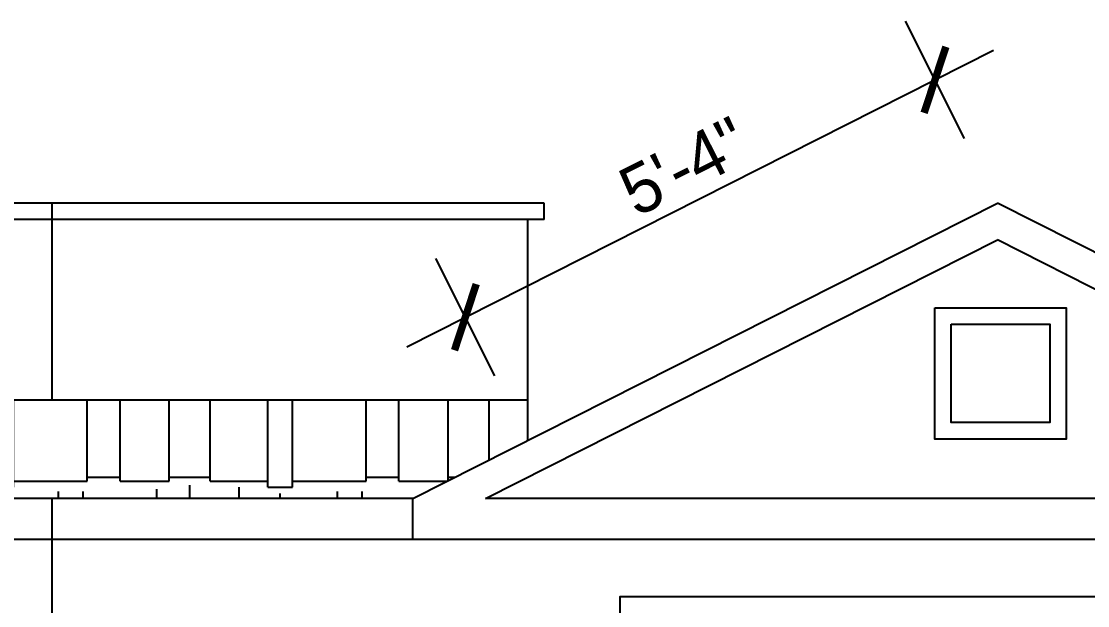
# Model space of a CAD drawing. Header units: inches. Extents: x -343 to 13887, y -13069 to -746.
# Drawn here: x 2941.8 to 3071.8, y -8920.2 to -8849 of the extents above; entities that cross this region are included whole.
import ezdxf

# ---------------------------------------------------------------- set-up
doc = ezdxf.new("R2010")
doc.units = ezdxf.units.IN
doc.header["$LTSCALE"] = 17
doc.header["$MEASUREMENT"] = 0
doc.layers.add('25 BOT BAR', color=12, linetype='Continuous', lineweight=25)
doc.layers.add('OUTLINE', color=1, linetype='Continuous', lineweight=25)
doc.styles.add('ARCHITECTURE', font='stylu.ttf')
doc.dimstyles.new('8 SCALE', dxfattribs={"dimscale": 0, "dimtxt": 6, "dimasz": 6, "dimexe": 8, "dimexo": 8, "dimgap": 1.25, "dimtad": 1, "dimdec": 0, "dimzin": 3, "dimdsep": 46, "dimlunit": 4, "dimtxsty": 'ARCHITECTURE', "dimblk": 'ARCHTICK', "dimcen": 8, "dimdle": 8, "dimclrd": 5, "dimclre": 5, "dimclrt": 7, "dimadec": 0, "dimazin": 0, "dimtfac": 0.75, "dimtdec": 0, "dimtix": 1, "dimtmove": 2, "dimatfit": 3, "dimldrblk": 'ARCHTICK', "dimfxl": 8, "dimfxlon": 1, "dimtolj": 1, "dimtzin": 0, "dimlwd": -1, "dimlwe": -1, "dimarcsym": 0})

# ---------------------------------------------------------------- blocks, each defined once
blk = doc.blocks.new('_ArchTick')
at = {"color": 0, "linetype": 'ByBlock', "const_width": 0.15}
blk.add_lwpolyline([(-0.5, -0.5), (0.5, 0.5)], dxfattribs=at)
blk = doc.blocks.new('*D3090')
at = {"layer": '25 BOT BAR', "color": 5, "transparency": 16777216}
for p, q in [((3056.79, -8863.26), (3049.58, -8848.98)), ((2988.81, -8888.66), (3060.33, -8852.52)), ((2999.56, -8892.19), (2992.35, -8877.91))]:
    blk.add_line(p, q, dxfattribs=at)
at = {"layer": 'Defpoints', "color": 0, "transparency": 16777216}
for p in [(3053.19, -8856.12), (3060.79, -8871.16), (3003.55, -8900.09)]:
    blk.add_point(p, dxfattribs=at)
at = {"layer": '25 BOT BAR', "color": 5, "transparency": 16777216, "xscale": 6, "yscale": 6, "zscale": 6}
for p, rotation in [((3053.19, -8856.12), 26.81177455219729), ((2995.95, -8885.05), 206.8117745521973)]:
    blk.add_blockref('_ArchTick', p, dxfattribs=dict(at, rotation=rotation))
at = {"layer": '25 BOT BAR', "color": 7, "transparency": 16777216, "insert": (3022.59, -8866.67), "char_height": 6, "attachment_point": 5, "rotation": 26.8118, "style": 'ARCHITECTURE'}
blk.add_mtext('\\A1;5\'-4"', dxfattribs=at)

msp = doc.modelspace()

# ---------------------------------------------------------------- hatches: boundary and pattern name
at = {"layer": 'OUTLINE'}
h = msp.add_hatch(dxfattribs=at)
h.set_pattern_fill('AR-RSHKE', color=8)
h.set_pattern_definition([(0, (3914.347, -6517.052), (25.5, 12), [6, -5, 7, -3, 9, -4]), (0, (3920.347, -6516.552), (25.5, 12), [5, -19, 4, -6]), (0, (3932.347, -6517.802), (25.5, 12), [3, -31]), (90, (3914.347, -6517.052), (-8.5, 12), [11.5, -36.5]), (90, (3920.347, -6517.052), (-8.5, 12), [11.25, -36.75]), (90, (3925.347, -6517.052), (-8.5, 12), [10.5, -37.5]), (90, (3932.347, -6517.802), (-8.5, 12), [11.5, -36.5]), (90, (3935.347, -6517.802), (-8.5, 12), [11.5, -36.5]), (90, (3944.347, -6517.052), (-8.5, 12), [11, -37])])
h.paths.add_polyline_path([(3003.55, -8900.09), (3003.55, -8895.16), (2821.55, -8895.16), (2797.55, -8907.16), (2989.55, -8907.16)])

# ---------------------------------------------------------------- linework, layer by layer
for p, q in [((3005.55, -8871.16), (2817.55, -8871.16)), ((2945.55, -8871.16), (2945.55, -8895.16)), ((2989.55, -8907.16), (3060.79, -8871.16)), ((3005.55, -8873.16), (3005.55, -8871.16)), ((3156.02, -8919.29), (3060.79, -8871.16)), ((3005.55, -8873.16), (2817.55, -8873.16)), ((3003.55, -8900.09), (3003.55, -8873.16)), ((2998.42, -8907.16), (3060.79, -8875.64)), ((3123.15, -8907.16), (3060.79, -8875.64)), ((3003.55, -8895.16), (2821.55, -8895.16)), ((2989.55, -8907.16), (2797.55, -8907.16)), ((2945.55, -8907.16), (2945.55, -9343.16)), ((2989.55, -8912.16), (2989.55, -8907.16)), ((3003.55, -8907.16), (2998.42, -8907.16)), ((3123.15, -8907.16), (3003.55, -8907.16)), ((3133.04, -8912.16), (2797.55, -8912.16))]:
    msp.add_line(p, q, dxfattribs=at)
for points in [[(3053.18, -8883.91), (3069.18, -8883.91), (3069.18, -8899.91), (3053.18, -8899.91)], [(3055.18, -8885.91), (3067.18, -8885.91), (3067.18, -8897.91), (3055.18, -8897.91)]]:
    msp.add_lwpolyline(points, close=True, dxfattribs=at)
msp.add_lwpolyline([(3052.01, -8981.16), (3106.79, -8981.16), (3106.79, -8919.16), (3014.79, -8919.16), (3014.79, -8981.16), (3023.87, -8981.16)], dxfattribs=at)

# ---------------------------------------------------------------- dimensions: what is measured, and where the dimension line sits
at = {"layer": '25 BOT BAR'}
dim = msp.add_aligned_dim(p1=(3003.55, -8900.09), p2=(3060.79, -8871.16), distance=16.85, dimstyle='8 SCALE', override={"dimscale": 1}, dxfattribs=at)
dim.commit()
dim.dimension.update_dxf_attribs({"geometry": '*D3090', "text_midpoint": (3022.59, -8866.67)})

doc.saveas('drawing.dxf')
